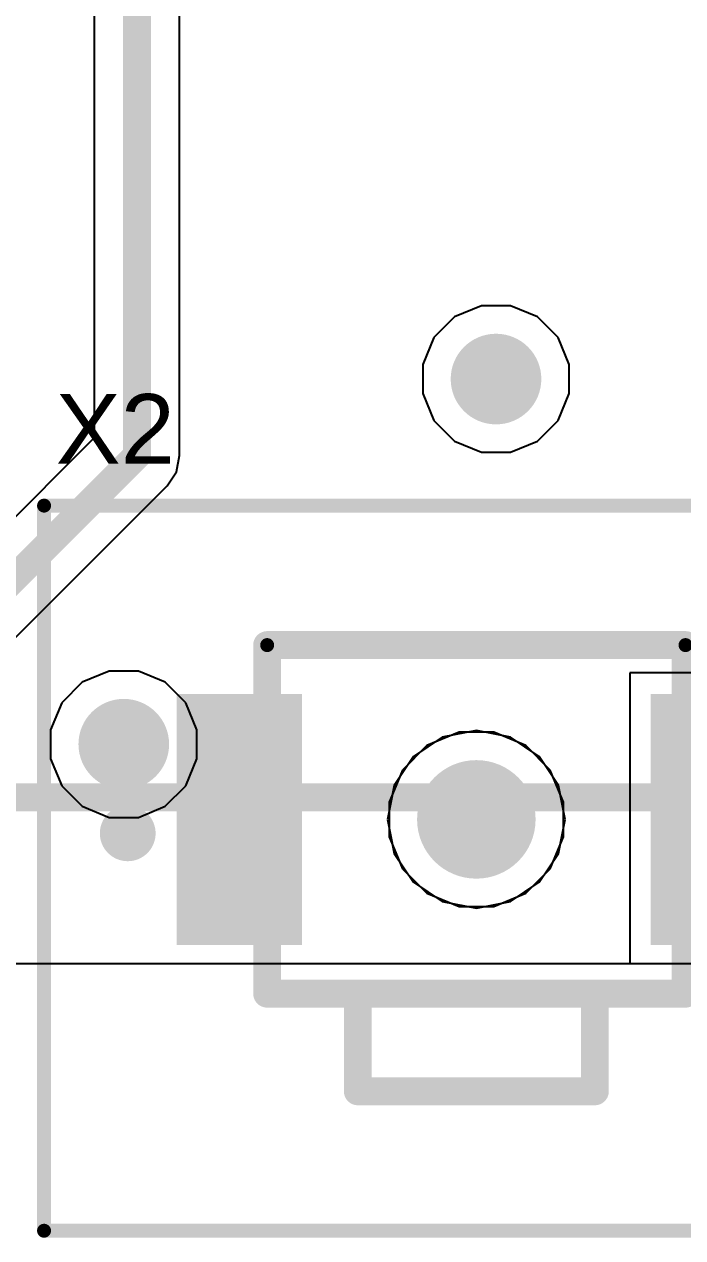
# Model space of a CAD drawing. Header units: inches. Extents: x 0.3 to 52.1, y -1.7 to 36.7.
# Drawn here: x 21.12 to 25.84, y -1.66 to 7.04 of the extents above; entities that cross this region are included whole.
import ezdxf

# ---------------------------------------------------------------- set-up
doc = ezdxf.new("R2010")
doc.units = ezdxf.units.IN
for name, color, linetype in [('Bottom Layer', 5, 'Continuous'), ('Bottom Solder', 6, 'Continuous'), ('Internal1', 16, 'Continuous'), ('Internal2', 76, 'Continuous'), ('Multi-Layer', 9, 'Continuous'), ('Pad Holes', 156, 'Continuous'), ('Top Assembly', 216, 'Continuous'), ('Top Component Outline', 6, 'Continuous'), ('Top Layer', 1, 'Continuous'), ('Top Overlay', 2, 'Continuous'), ('Top Paste', 8, 'Continuous'), ('Top Solder', 216, 'Continuous'), ('Via Holes', 16, 'Continuous'), ('wyswietlacz', 56, 'Continuous')]:
    doc.layers.add(name, color=color, linetype=linetype)
doc.styles.add('Arial', font='', dxfattribs={"height": 0.2})
doc.styles.get('Arial').set_extended_font_data('Arial')

# ---------------------------------------------------------------- blocks, each defined once
blk = doc.blocks.new('B3U3000PMB_11')
at = {"layer": 'Bottom Layer'}
h = blk.add_hatch(color=5, dxfattribs=at)
edge = h.paths.add_edge_path()
edge.add_arc((0, 0), 0.21249894, 0, 360)
at = {"layer": 'Bottom Solder'}
h = blk.add_hatch(color=6, dxfattribs=at)
edge = h.paths.add_edge_path()
edge.add_arc((0, 0), 0.26249884, 0, 360)
at = {"layer": 'Internal1'}
h = blk.add_hatch(color=16, dxfattribs=at)
edge = h.paths.add_edge_path()
edge.add_arc((0, 0), 0.21249894, 0, 360)
at = {"layer": 'Internal2'}
h = blk.add_hatch(color=76, dxfattribs=at)
edge = h.paths.add_edge_path()
edge.add_arc((0, 0), 0.21249894, 0, 360)
at = {"layer": 'Multi-Layer'}
h = blk.add_hatch(color=9, dxfattribs=at)
edge = h.paths.add_edge_path()
edge.add_arc((0, 0), 0.21249894, 0, 360)
at = {"layer": 'Pad Holes'}
h = blk.add_hatch(color=7, dxfattribs=at)
edge = h.paths.add_edge_path()
edge.add_arc((0, 0), 0.4250004199999999, 0, 360)
at = {"layer": 'Top Layer'}
for points in [[(-2.09999961, -0.84999957), (-2.09999961, 0.84999957), (-1.29999867, 0.84999957), (-1.29999867, -0.84999957)], [(1.29999867, -0.84999957), (1.29999867, 0.84999957), (2.09999961, 0.84999957), (2.09999961, -0.84999957)]]:
    blk.add_hatch(color=1, dxfattribs=at).paths.add_polyline_path(points)
h = blk.add_hatch(color=1, dxfattribs=at)
edge = h.paths.add_edge_path()
edge.add_arc((0, 0), 0.21249894, 0, 360)
at = {"layer": 'Top Paste'}
for points in [[(-2.09999961, -0.84999957), (-2.09999961, 0.84999957), (-1.29999867, 0.84999957), (-1.29999867, -0.84999957)], [(1.29999867, -0.84999957), (1.29999867, 0.84999957), (2.09999961, 0.84999957), (2.09999961, -0.84999957)]]:
    blk.add_hatch(color=8, dxfattribs=at).paths.add_polyline_path(points)
at = {"layer": 'Top Solder'}
for points in [[(-2.14999951, -0.8999994699999999), (-2.14999951, 0.8999994699999999), (-1.24999877, 0.8999994699999999), (-1.24999877, -0.8999994699999999)], [(1.24999877, -0.8999994699999999), (1.24999877, 0.8999994699999999), (2.14999951, 0.8999994699999999), (2.14999951, -0.8999994699999999)]]:
    blk.add_hatch(color=216, dxfattribs=at).paths.add_polyline_path(points)
h = blk.add_hatch(color=216, dxfattribs=at)
edge = h.paths.add_edge_path()
edge.add_arc((0, 0), 0.26249884, 0, 360)
at = {"layer": 'Top Assembly'}
for points in [[(3.09999888, 2.94999918, 0.0999998, 0.0999998, 0), (-3.09999888, 2.94999918, 0.0999998, 0.0999998, 0)], [(-3.09999888, 2.94999918, 0.0999998, 0.0999998, 0), (-3.09999888, -2.25000058, 0.0999998, 0.0999998, 0)], [(3.09999888, 2.94999918, 0.0999998, 0.0999998, 0), (3.09999888, -2.25000058, 0.0999998, 0.0999998, 0)], [(3.09999888, -2.25000058, 0.0999998, 0.0999998, 0), (-3.09999888, -2.25000058, 0.0999998, 0.0999998, 0)]]:
    blk.add_lwpolyline(points, format="xyseb", dxfattribs=at)
for points in [[(-3.12499756, 2.94999918, 0.0499999, 0.0499999, 1), (-3.0750002, 2.94999918, 0.0499999, 0.0499999, 1)], [(-3.12499756, 2.94999918, 0.0499999, 0.0499999, 1), (-3.0750002, 2.94999918, 0.0499999, 0.0499999, 1)], [(3.0750002, 2.94999918, 0.0499999, 0.0499999, 1), (3.12499756, 2.94999918, 0.0499999, 0.0499999, 1)], [(3.0750002, 2.94999918, 0.0499999, 0.0499999, 1), (3.12499756, 2.94999918, 0.0499999, 0.0499999, 1)], [(-3.12499756, -2.25000058, 0.0499999, 0.0499999, 1), (-3.0750002, -2.25000058, 0.0499999, 0.0499999, 1)], [(-3.12499756, -2.25000058, 0.0499999, 0.0499999, 1), (-3.0750002, -2.25000058, 0.0499999, 0.0499999, 1)], [(3.0750002, -2.25000058, 0.0499999, 0.0499999, 1), (3.12499756, -2.25000058, 0.0499999, 0.0499999, 1)], [(3.0750002, -2.25000058, 0.0499999, 0.0499999, 1), (3.12499756, -2.25000058, 0.0499999, 0.0499999, 1)]]:
    blk.add_lwpolyline(points, format="xyseb", close=True, dxfattribs=at)
at = {"layer": 'Top Component Outline'}
for points in [[(-0.8500008399999999, 1.95000118, 0.1999996, 0.1999996, 0), (-0.8500008399999999, 1.25000004, 0.1999996, 0.1999996, 0)], [(0.8500008399999999, 1.95000118, 0.1999996, 0.1999996, 0), (-0.8500008399999999, 1.95000118, 0.1999996, 0.1999996, 0)], [(0.8500008399999999, 1.95000118, 0.1999996, 0.1999996, 0), (0.8500008399999999, 1.25000004, 0.1999996, 0.1999996, 0)], [(-1.49999954, 1.25000004, 0.1999996, 0.1999996, 0), (-1.49999954, -1.25000004, 0.1999996, 0.1999996, 0)], [(1.49999954, 1.25000004, 0.1999996, 0.1999996, 0), (-1.49999954, 1.25000004, 0.1999996, 0.1999996, 0)], [(1.49999954, 1.25000004, 0.1999996, 0.1999996, 0), (1.49999954, -1.25000004, 0.1999996, 0.1999996, 0)], [(1.49999954, -1.25000004, 0.1999996, 0.1999996, 0), (-1.49999954, -1.25000004, 0.1999996, 0.1999996, 0)]]:
    blk.add_lwpolyline(points, format="xyseb", dxfattribs=at)
for points in [[(-0.90000074, 1.95000118, 0.0999998, 0.0999998, 1), (-0.8000009399999999, 1.95000118, 0.0999998, 0.0999998, 1)], [(-0.90000074, 1.95000118, 0.0999998, 0.0999998, 1), (-0.8000009399999999, 1.95000118, 0.0999998, 0.0999998, 1)], [(0.8000009399999999, 1.95000118, 0.0999998, 0.0999998, 1), (0.90000074, 1.95000118, 0.0999998, 0.0999998, 1)], [(0.8000009399999999, 1.95000118, 0.0999998, 0.0999998, 1), (0.90000074, 1.95000118, 0.0999998, 0.0999998, 1)], [(-1.54999944, 1.25000004, 0.0999998, 0.0999998, 1), (-1.44999964, 1.25000004, 0.0999998, 0.0999998, 1)], [(-1.54999944, 1.25000004, 0.0999998, 0.0999998, 1), (-1.44999964, 1.25000004, 0.0999998, 0.0999998, 1)], [(-0.90000074, 1.25000004, 0.0999998, 0.0999998, 1), (-0.8000009399999999, 1.25000004, 0.0999998, 0.0999998, 1)], [(0.8000009399999999, 1.25000004, 0.0999998, 0.0999998, 1), (0.90000074, 1.25000004, 0.0999998, 0.0999998, 1)], [(1.44999964, 1.25000004, 0.0999998, 0.0999998, 1), (1.54999944, 1.25000004, 0.0999998, 0.0999998, 1)], [(1.44999964, 1.25000004, 0.0999998, 0.0999998, 1), (1.54999944, 1.25000004, 0.0999998, 0.0999998, 1)], [(-1.54999944, -1.25000004, 0.0999998, 0.0999998, 1), (-1.44999964, -1.25000004, 0.0999998, 0.0999998, 1)], [(-1.54999944, -1.25000004, 0.0999998, 0.0999998, 1), (-1.44999964, -1.25000004, 0.0999998, 0.0999998, 1)], [(1.44999964, -1.25000004, 0.0999998, 0.0999998, 1), (1.54999944, -1.25000004, 0.0999998, 0.0999998, 1)], [(1.44999964, -1.25000004, 0.0999998, 0.0999998, 1), (1.54999944, -1.25000004, 0.0999998, 0.0999998, 1)]]:
    blk.add_lwpolyline(points, format="xyseb", close=True, dxfattribs=at)
at = {"layer": 'Top Overlay'}
for points in [[(2.50000008, 0, 0.1999996, 0.1999996, -0.9999999999999999), (2.50000008, 0.1999996, 0.1999996, 0.1999996, 0)], [(2.50000008, 0.1999996, 0.1999996, 0.1999996, -0.9999999999999999), (2.50000008, 0, 0.1999996, 0.1999996, 0)], [(1.49999954, -1.25000004, 0.0999998, 0.0999998, 0), (-1.49999954, -1.25000004, 0.0999998, 0.0999998, 0)]]:
    blk.add_lwpolyline(points, format="xyseb", dxfattribs=at)
for points in [[(2.45000018, 0.1999996, 0.0999998, 0.0999998, 1), (2.54999998, 0.1999996, 0.0999998, 0.0999998, 1)], [(2.45000018, 0.1999996, 0.0999998, 0.0999998, 1), (2.54999998, 0.1999996, 0.0999998, 0.0999998, 1)], [(2.45000018, 0, 0.0999998, 0.0999998, 1), (2.54999998, 0, 0.0999998, 0.0999998, 1)], [(2.45000018, 0, 0.0999998, 0.0999998, 1), (2.54999998, 0, 0.0999998, 0.0999998, 1)], [(-1.52499822, -1.25000004, 0.0499999, 0.0499999, 1), (-1.47500086, -1.25000004, 0.0499999, 0.0499999, 1)], [(1.47500086, -1.25000004, 0.0499999, 0.0499999, 1), (1.52499822, -1.25000004, 0.0499999, 0.0499999, 1)]]:
    blk.add_lwpolyline(points, format="xyseb", close=True, dxfattribs=at)

msp = doc.modelspace()

# ---------------------------------------------------------------- hatches: boundary and pattern name
at = {"layer": 'Bottom Layer'}
h = msp.add_hatch(color=5, dxfattribs=at)
edge = h.paths.add_edge_path()
edge.add_arc((24.49999418, 4.49999608), 0.32500062, 0, 360)
h = msp.add_hatch(color=5, dxfattribs=at)
edge = h.paths.add_edge_path()
edge.add_arc((21.8305126, 1.8812637), 0.32500062, 0, 360)
at = {"layer": 'Internal1'}
h = msp.add_hatch(color=16, dxfattribs=at)
edge = h.paths.add_edge_path()
edge.add_arc((24.49999418, 4.49999608), 0.32500062, 0, 360)
h = msp.add_hatch(color=16, dxfattribs=at)
edge = h.paths.add_edge_path()
edge.add_arc((21.8305126, 1.8812637), 0.32500062, 0, 360)
at = {"layer": 'Internal2'}
h = msp.add_hatch(color=76, dxfattribs=at)
edge = h.paths.add_edge_path()
edge.add_arc((24.49999418, 4.49999608), 0.32500062, 0, 360)
h = msp.add_hatch(color=76, dxfattribs=at)
edge = h.paths.add_edge_path()
edge.add_arc((21.8305126, 1.8812637), 0.32500062, 0, 360)
at = {"layer": 'Top Layer'}
h = msp.add_hatch(color=1, dxfattribs=at)
edge = h.paths.add_edge_path()
edge.add_arc((24.49999418, 4.49999608), 0.32500062, 0, 360)
h = msp.add_hatch(color=1, dxfattribs=at)
edge = h.paths.add_edge_path()
edge.add_arc((21.8305126, 1.8812637), 0.32500062, 0, 360)
at = {"layer": 'Via Holes'}
h = msp.add_hatch(color=7, dxfattribs=at)
edge = h.paths.add_edge_path()
edge.add_arc((24.49999418, 4.49999608), 0.17499838, 0, 360)
h = msp.add_hatch(color=7, dxfattribs=at)
edge = h.paths.add_edge_path()
edge.add_arc((21.8305126, 1.8812637), 0.17499838, 0, 360)

# ---------------------------------------------------------------- linework, layer by layer
at = {"layer": 'Bottom Layer'}
for p, q in [((24.11500892, 1.93106548), (23.9082707, 1.79292758)), ((24.35887178, 1.97957186), (24.11500892, 1.93106548)), ((24.60273464, 1.93106548), (24.35887178, 1.97957186)), ((24.80947286, 1.79292758), (24.60273464, 1.93106548)), ((23.9082707, 1.79292758), (23.7701328, 1.58618936)), ((24.94761076, 1.58618936), (24.80947286, 1.79292758)), ((23.7701328, 1.58618936), (23.72162642, 1.3423265)), ((24.99611714, 1.3423265), (24.94761076, 1.58618936)), ((23.72162642, 1.3423265), (23.7701328, 1.09846364)), ((24.94761076, 1.09846364), (24.99611714, 1.3423265)), ((23.7701328, 1.09846364), (23.9082707, 0.89172542)), ((24.80947286, 0.89172542), (24.94761076, 1.09846364)), ((23.9082707, 0.89172542), (24.11500892, 0.75358752)), ((24.60273464, 0.75358752), (24.80947286, 0.89172542)), ((24.11500892, 0.75358752), (24.35887178, 0.7050811399999999)), ((24.35887178, 0.7050811399999999), (24.60273464, 0.75358752)), ((49.69413479999999, 0.3058642599999999), (0.3058642599999999, 0.3058642599999999))]:
    msp.add_line(p, q, dxfattribs=at)
at = {"layer": 'Internal1'}
for p, q in [((24.23455148, 1.96732652), (24.00483642, 1.87217558)), ((24.48319208, 1.96732652), (24.23455148, 1.96732652)), ((24.71290714, 1.87217558), (24.48319208, 1.96732652)), ((24.00483642, 1.87217558), (23.8290227, 1.69636186)), ((24.88872086, 1.69636186), (24.71290714, 1.87217558)), ((23.8290227, 1.69636186), (23.73387176, 1.4666468)), ((24.9838718, 1.4666468), (24.88872086, 1.69636186)), ((23.73387176, 1.4666468), (23.73387176, 1.2180062)), ((24.9838718, 1.2180062), (24.9838718, 1.4666468)), ((23.73387176, 1.2180062), (23.8290227, 0.98829114)), ((24.88872086, 0.98829114), (24.9838718, 1.2180062)), ((23.8290227, 0.98829114), (24.00483642, 0.81247742)), ((24.71290714, 0.81247742), (24.88872086, 0.98829114)), ((24.00483642, 0.81247742), (24.23455148, 0.71732648)), ((24.48319208, 0.71732648), (24.71290714, 0.81247742)), ((24.23455148, 0.71732648), (24.48319208, 0.71732648)), ((49.69413479999999, 0.3058642599999999), (0.3058642599999999, 0.3058642599999999))]:
    msp.add_line(p, q, dxfattribs=at)
at = {"layer": 'Internal2'}
for p, q in [((24.39556462, 5.0249963), (24.2026059, 4.94507012)), ((24.60442374, 5.0249963), (24.39556462, 5.0249963)), ((24.79738246, 4.94507012), (24.60442374, 5.0249963)), ((24.2026059, 4.94507012), (24.05492014, 4.79738436)), ((24.94506822, 4.79738436), (24.79738246, 4.94507012)), ((24.05492014, 4.79738436), (23.97499396, 4.60442564)), ((25.0249944, 4.60442564), (24.94506822, 4.79738436)), ((23.97499396, 4.60442564), (23.97499396, 4.39556652)), ((25.0249944, 4.39556652), (25.0249944, 4.60442564)), ((23.97499396, 4.39556652), (24.05492014, 4.2026078)), ((24.94506822, 4.2026078), (25.0249944, 4.39556652)), ((24.05492014, 4.2026078), (24.2026059, 4.054922039999999)), ((24.79738246, 4.054922039999999), (24.94506822, 4.2026078)), ((24.2026059, 4.054922039999999), (24.39556462, 3.974995859999999)), ((24.60442374, 3.974995859999999), (24.79738246, 4.054922039999999)), ((24.39556462, 3.974995859999999), (24.60442374, 3.974995859999999)), ((21.72608304, 2.40626392), (21.53312432, 2.32633774)), ((21.93494216, 2.40626392), (21.72608304, 2.40626392)), ((22.12790088, 2.32633774), (21.93494216, 2.40626392)), ((21.53312432, 2.32633774), (21.38543856, 2.17865198)), ((22.27558664, 2.17865198), (22.12790088, 2.32633774)), ((21.38543856, 2.17865198), (21.30551238, 1.98569326)), ((22.35551282, 1.98569326), (22.27558664, 2.17865198)), ((21.30551238, 1.98569326), (21.30551238, 1.77683414)), ((22.35551282, 1.77683414), (22.35551282, 1.98569326)), ((24.23455148, 1.96732652), (24.00483642, 1.87217558)), ((24.48319208, 1.96732652), (24.23455148, 1.96732652)), ((24.71290714, 1.87217558), (24.48319208, 1.96732652)), ((24.00483642, 1.87217558), (23.8290227, 1.69636186)), ((24.88872086, 1.69636186), (24.71290714, 1.87217558)), ((21.30551238, 1.77683414), (21.38543856, 1.58387542)), ((22.27558664, 1.58387542), (22.35551282, 1.77683414)), ((23.8290227, 1.69636186), (23.73387176, 1.4666468)), ((24.9838718, 1.4666468), (24.88872086, 1.69636186)), ((21.38543856, 1.58387542), (21.53312432, 1.43618966)), ((22.12790088, 1.43618966), (22.27558664, 1.58387542)), ((21.53312432, 1.43618966), (21.72608304, 1.35626348)), ((21.93494216, 1.35626348), (22.12790088, 1.43618966)), ((23.73387176, 1.4666468), (23.73387176, 1.2180062)), ((24.9838718, 1.2180062), (24.9838718, 1.4666468)), ((21.72608304, 1.35626348), (21.93494216, 1.35626348)), ((23.73387176, 1.2180062), (23.8290227, 0.98829114)), ((24.88872086, 0.98829114), (24.9838718, 1.2180062)), ((23.8290227, 0.98829114), (24.00483642, 0.81247742)), ((24.71290714, 0.81247742), (24.88872086, 0.98829114)), ((24.00483642, 0.81247742), (24.23455148, 0.71732648)), ((24.48319208, 0.71732648), (24.71290714, 0.81247742)), ((24.23455148, 0.71732648), (24.48319208, 0.71732648)), ((49.69413479999999, 0.3058642599999999), (0.3058642599999999, 0.3058642599999999))]:
    msp.add_line(p, q, dxfattribs=at)
at = {"layer": 'Top Layer'}
for p, q in [((21.61911602, 8.73815372), (21.61911602, 4.07742898)), ((22.23086994, 3.95073124), (22.23086994, 8.61146614)), ((21.61911602, 4.07742898), (19.94233248, 2.40064798)), ((22.20758576, 3.833677879999999), (22.23086994, 3.95073124)), ((22.1412816, 3.73444262), (22.20758576, 3.833677879999999)), ((19.20881096, 0.80197198), (22.14127398, 3.73443754)), ((22.14127398, 3.73443754), (22.1412816, 3.73444262)), ((26.32931234, 2.3923244), (25.45887212, 2.3923244)), ((25.45887212, 2.3923244), (25.45887212, 0.3058642599999999)), ((24.23455148, 1.96732652), (24.00483642, 1.87217558)), ((24.48319208, 1.96732652), (24.23455148, 1.96732652)), ((24.71290714, 1.87217558), (24.48319208, 1.96732652)), ((24.00483642, 1.87217558), (23.8290227, 1.69636186)), ((24.88872086, 1.69636186), (24.71290714, 1.87217558)), ((23.8290227, 1.69636186), (23.73387176, 1.4666468)), ((24.9838718, 1.4666468), (24.88872086, 1.69636186)), ((23.73387176, 1.4666468), (23.73387176, 1.2180062)), ((24.9838718, 1.2180062), (24.9838718, 1.4666468)), ((23.73387176, 1.2180062), (23.8290227, 0.98829114)), ((24.88872086, 0.98829114), (24.9838718, 1.2180062)), ((23.8290227, 0.98829114), (24.00483642, 0.81247742)), ((24.71290714, 0.81247742), (24.88872086, 0.98829114)), ((24.00483642, 0.81247742), (24.23455148, 0.71732648)), ((24.48319208, 0.71732648), (24.71290714, 0.81247742)), ((24.23455148, 0.71732648), (24.48319208, 0.71732648)), ((25.45887212, 0.3058642599999999), (10.4087168, 0.3058642599999999))]:
    msp.add_line(p, q, dxfattribs=at)
for points in [[(21.92499298, 3.95073124, 0.1999996, 0.1999996, 0), (21.92499298, 8.738166419999999, 0.1999996, 0.1999996, 0)], [(18.99252234, 1.0182606, 0.1999996, 0.1999996, 0), (21.92499298, 3.95073124, 0.1999996, 0.1999996, 0)]]:
    msp.add_lwpolyline(points, format="xyseb", dxfattribs=at)
msp.add_lwpolyline([(21.87499308, 3.95073124, 0.0999998, 0.0999998, 1), (21.97499288, 3.95073124, 0.0999998, 0.0999998, 1)], format="xyseb", close=True, dxfattribs=at)
msp.add_lwpolyline([(21.87499308, 3.95073124, 0.0999998, 0.0999998, 1), (21.97499288, 3.95073124, 0.0999998, 0.0999998, 1)], format="xyseb", close=True, dxfattribs=at)
at = {"layer": 'wyswietlacz'}
msp.add_lwpolyline([(6.35, 1.49999954, 0.1999996, 0.1999996, 0), (43.97000095999999, 1.49999954, 0.1999996, 0.1999996, 0)], format="xyseb", dxfattribs=at)

# ---------------------------------------------------------------- block references
at = {"rotation": 180}
msp.add_blockref('B3U3000PMB_11', (24.35887178, 1.3423265), dxfattribs=at)

# ---------------------------------------------------------------- texts
at = {"layer": 'Top Overlay', "style": 'Arial'}
msp.add_text('X2', height=0.499999, dxfattribs=at).set_placement((21.34234238, 3.89240776))

doc.saveas('drawing.dxf')
